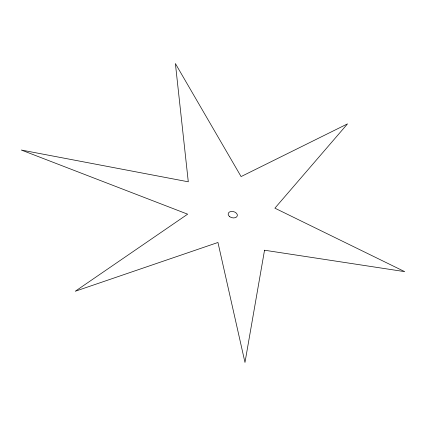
<?xml version="1.0" encoding="UTF-8"?>
<svg xmlns="http://www.w3.org/2000/svg" width="426" height="426" viewBox="0 0 426 426"><rect width="100%" height="100%" fill="white"/><g stroke="black" fill="none" stroke-linecap="round" stroke-linejoin="round"><path stroke-width="0.64" d="M264.53 250.227L244.982 362.441L217.952 242.479L75.242 291.256L187.648 214.182L21.3 150.027L188.292 181.806L175.39 63.559L241.089 176.577L347.52 123.87L274.887 208.17L404.7 271.644L264.53 250.227M229.79 216.749A4.686 3.152 13.6 0 0 237.303 215.822A4.686 3.152 13.6 0 0 231.185 211.466A4.686 3.152 13.6 0 0 229.79 216.749"/></g></svg>
